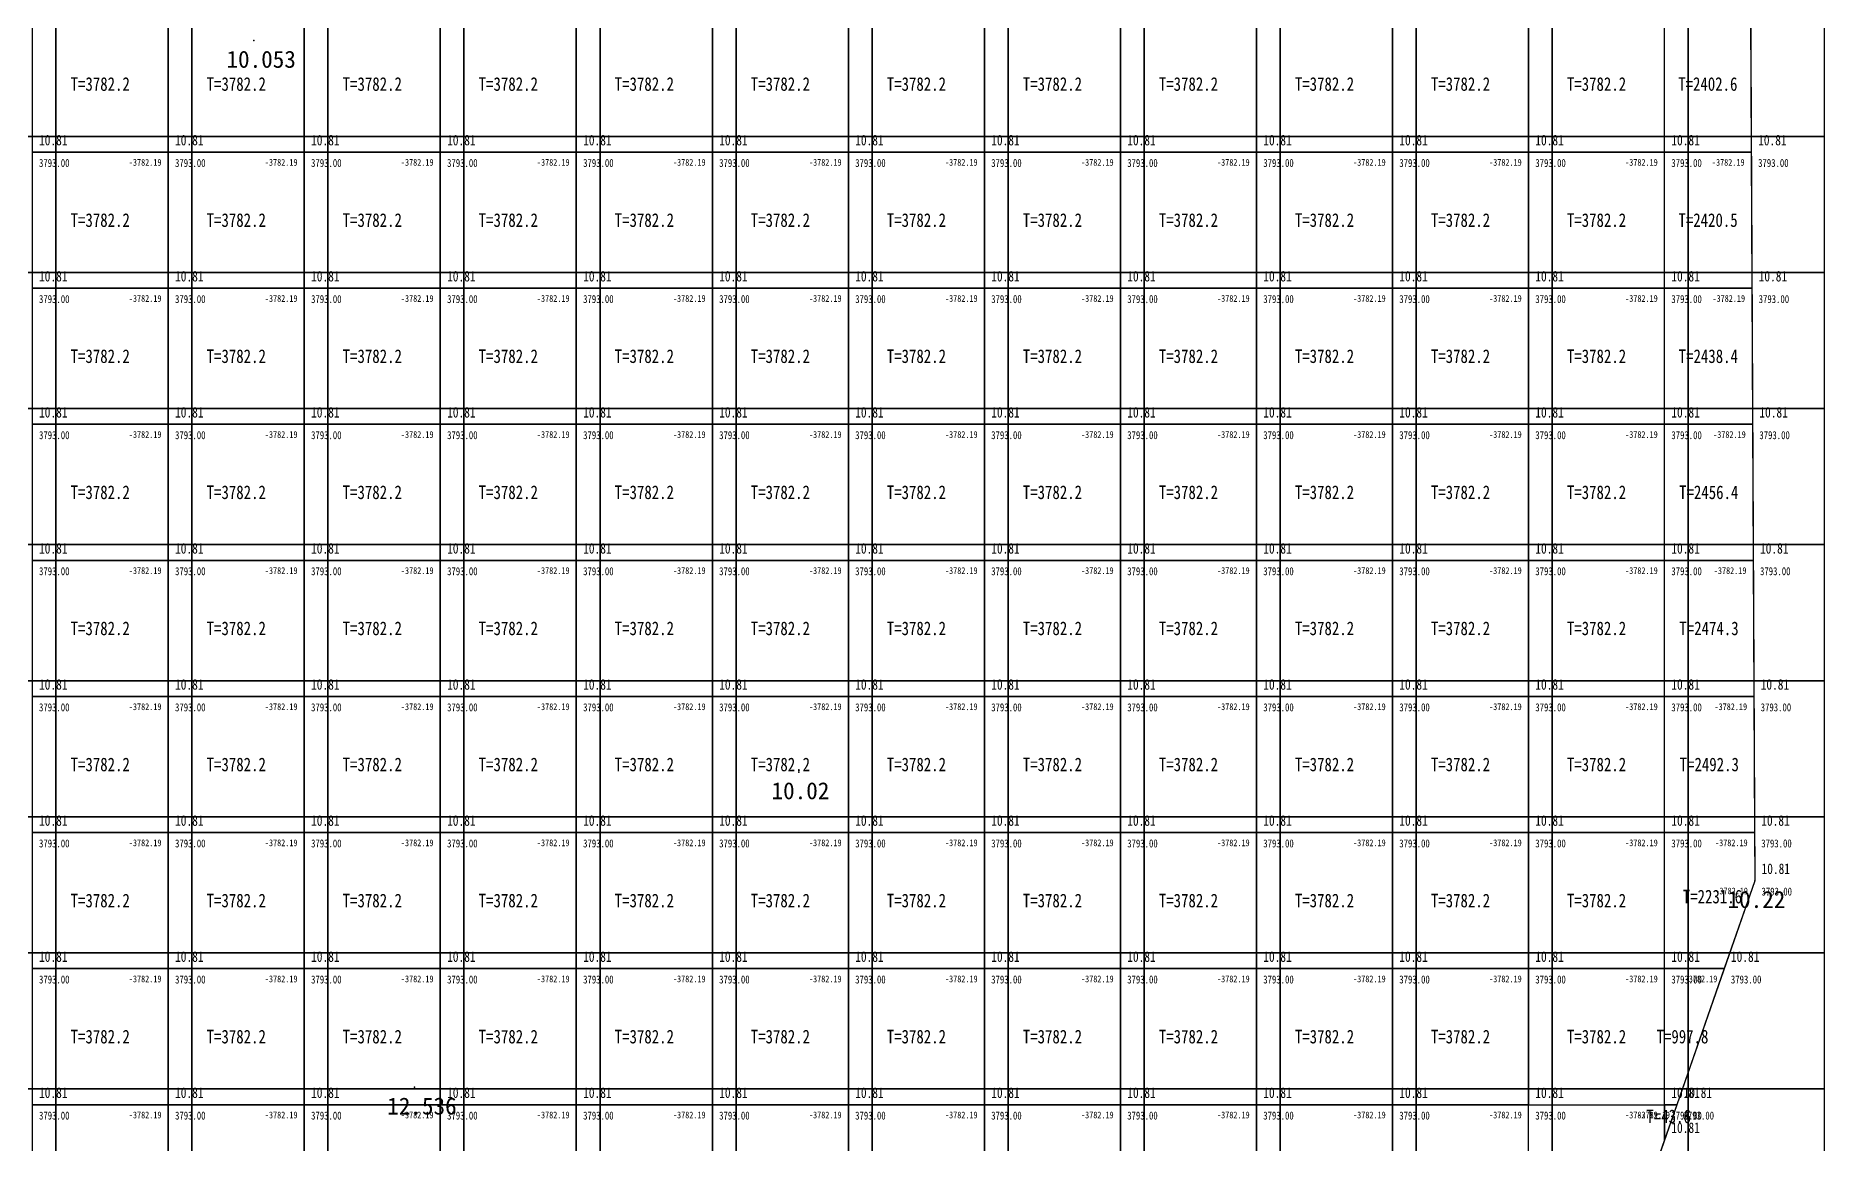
# Model space of a CAD drawing. Extents: x 2802 to 2877, y 3673 to 3804.
# Drawn here: x 2858.03 to 2871.17, y 3767.72 to 3775.86 of the extents above; entities that cross this region are included whole.
import ezdxf
from ezdxf.enums import TextEntityAlignment as Align

# ---------------------------------------------------------------- set-up
doc = ezdxf.new("R2010")
doc.units = 0
doc.header["$LTSCALE"] = 0.5
doc.header["$MEASUREMENT"] = 0
for name, color, linetype in [('FGW', 3, 'Continuous'), ('SHITI', 10, 'Continuous'), ('ZHUJI', 50, 'Continuous')]:
    doc.layers.add(name, color=color, linetype=linetype)

msp = doc.modelspace()

# ---------------------------------------------------------------- linework, layer by layer
for points in [[(2857.174, 3775.116), (2857.174, 3776.116), (2858.174, 3776.116), (2858.174, 3775.116), (2857.174, 3775.116)], [(2858.174, 3775.116), (2858.174, 3776.116), (2859.174, 3776.116), (2859.174, 3775.116), (2858.174, 3775.116)], [(2859.174, 3775.116), (2859.174, 3776.116), (2860.174, 3776.116), (2860.174, 3775.116), (2859.174, 3775.116)], [(2860.174, 3775.116), (2860.174, 3776.116), (2861.174, 3776.116), (2861.174, 3775.116), (2860.174, 3775.116)], [(2861.174, 3775.116), (2861.174, 3776.116), (2862.174, 3776.116), (2862.174, 3775.116), (2861.174, 3775.116)], [(2862.174, 3775.116), (2862.174, 3776.116), (2863.174, 3776.116), (2863.174, 3775.116), (2862.174, 3775.116)], [(2863.174, 3775.116), (2863.174, 3776.116), (2864.174, 3776.116), (2864.174, 3775.116), (2863.174, 3775.116)], [(2864.174, 3775.116), (2864.174, 3776.116), (2865.174, 3776.116), (2865.174, 3775.116), (2864.174, 3775.116)], [(2865.174, 3775.116), (2865.174, 3776.116), (2866.174, 3776.116), (2866.174, 3775.116), (2865.174, 3775.116)], [(2866.174, 3775.116), (2866.174, 3776.116), (2867.174, 3776.116), (2867.174, 3775.116), (2866.174, 3775.116)], [(2867.174, 3775.116), (2867.174, 3776.116), (2868.174, 3776.116), (2868.174, 3775.116), (2867.174, 3775.116)], [(2868.174, 3775.116), (2868.174, 3776.116), (2869.174, 3776.116), (2869.174, 3775.116), (2868.174, 3775.116)], [(2869.174, 3775.116), (2869.174, 3776.116), (2870.174, 3776.116), (2870.174, 3775.116), (2869.174, 3775.116)], [(2870.174, 3775.116), (2870.174, 3776.116), (2871.174, 3776.116), (2871.174, 3775.116), (2870.174, 3775.116)], [(2857.174, 3774.116), (2857.174, 3775.116), (2858.174, 3775.116), (2858.174, 3774.116), (2857.174, 3774.116)], [(2858.174, 3774.116), (2858.174, 3775.116), (2859.174, 3775.116), (2859.174, 3774.116), (2858.174, 3774.116)], [(2859.174, 3774.116), (2859.174, 3775.116), (2860.174, 3775.116), (2860.174, 3774.116), (2859.174, 3774.116)], [(2860.174, 3774.116), (2860.174, 3775.116), (2861.174, 3775.116), (2861.174, 3774.116), (2860.174, 3774.116)], [(2861.174, 3774.116), (2861.174, 3775.116), (2862.174, 3775.116), (2862.174, 3774.116), (2861.174, 3774.116)], [(2862.174, 3774.116), (2862.174, 3775.116), (2863.174, 3775.116), (2863.174, 3774.116), (2862.174, 3774.116)], [(2863.174, 3774.116), (2863.174, 3775.116), (2864.174, 3775.116), (2864.174, 3774.116), (2863.174, 3774.116)], [(2864.174, 3774.116), (2864.174, 3775.116), (2865.174, 3775.116), (2865.174, 3774.116), (2864.174, 3774.116)], [(2865.174, 3774.116), (2865.174, 3775.116), (2866.174, 3775.116), (2866.174, 3774.116), (2865.174, 3774.116)], [(2866.174, 3774.116), (2866.174, 3775.116), (2867.174, 3775.116), (2867.174, 3774.116), (2866.174, 3774.116)], [(2867.174, 3774.116), (2867.174, 3775.116), (2868.174, 3775.116), (2868.174, 3774.116), (2867.174, 3774.116)], [(2868.174, 3774.116), (2868.174, 3775.116), (2869.174, 3775.116), (2869.174, 3774.116), (2868.174, 3774.116)], [(2869.174, 3774.116), (2869.174, 3775.116), (2870.174, 3775.116), (2870.174, 3774.116), (2869.174, 3774.116)], [(2870.174, 3774.116), (2870.174, 3775.116), (2871.174, 3775.116), (2871.174, 3774.116), (2870.174, 3774.116)], [(2857.174, 3773.116), (2857.174, 3774.116), (2858.174, 3774.116), (2858.174, 3773.116), (2857.174, 3773.116)], [(2858.174, 3773.116), (2858.174, 3774.116), (2859.174, 3774.116), (2859.174, 3773.116), (2858.174, 3773.116)], [(2859.174, 3773.116), (2859.174, 3774.116), (2860.174, 3774.116), (2860.174, 3773.116), (2859.174, 3773.116)], [(2860.174, 3773.116), (2860.174, 3774.116), (2861.174, 3774.116), (2861.174, 3773.116), (2860.174, 3773.116)], [(2861.174, 3773.116), (2861.174, 3774.116), (2862.174, 3774.116), (2862.174, 3773.116), (2861.174, 3773.116)], [(2862.174, 3773.116), (2862.174, 3774.116), (2863.174, 3774.116), (2863.174, 3773.116), (2862.174, 3773.116)], [(2863.174, 3773.116), (2863.174, 3774.116), (2864.174, 3774.116), (2864.174, 3773.116), (2863.174, 3773.116)], [(2864.174, 3773.116), (2864.174, 3774.116), (2865.174, 3774.116), (2865.174, 3773.116), (2864.174, 3773.116)], [(2865.174, 3773.116), (2865.174, 3774.116), (2866.174, 3774.116), (2866.174, 3773.116), (2865.174, 3773.116)], [(2866.174, 3773.116), (2866.174, 3774.116), (2867.174, 3774.116), (2867.174, 3773.116), (2866.174, 3773.116)], [(2867.174, 3773.116), (2867.174, 3774.116), (2868.174, 3774.116), (2868.174, 3773.116), (2867.174, 3773.116)], [(2868.174, 3773.116), (2868.174, 3774.116), (2869.174, 3774.116), (2869.174, 3773.116), (2868.174, 3773.116)], [(2869.174, 3773.116), (2869.174, 3774.116), (2870.174, 3774.116), (2870.174, 3773.116), (2869.174, 3773.116)], [(2870.174, 3773.116), (2870.174, 3774.116), (2871.174, 3774.116), (2871.174, 3773.116), (2870.174, 3773.116)], [(2857.174, 3772.116), (2857.174, 3773.116), (2858.174, 3773.116), (2858.174, 3772.116), (2857.174, 3772.116)], [(2858.174, 3772.116), (2858.174, 3773.116), (2859.174, 3773.116), (2859.174, 3772.116), (2858.174, 3772.116)], [(2859.174, 3772.116), (2859.174, 3773.116), (2860.174, 3773.116), (2860.174, 3772.116), (2859.174, 3772.116)], [(2860.174, 3772.116), (2860.174, 3773.116), (2861.174, 3773.116), (2861.174, 3772.116), (2860.174, 3772.116)], [(2861.174, 3772.116), (2861.174, 3773.116), (2862.174, 3773.116), (2862.174, 3772.116), (2861.174, 3772.116)], [(2862.174, 3772.116), (2862.174, 3773.116), (2863.174, 3773.116), (2863.174, 3772.116), (2862.174, 3772.116)], [(2863.174, 3772.116), (2863.174, 3773.116), (2864.174, 3773.116), (2864.174, 3772.116), (2863.174, 3772.116)], [(2864.174, 3772.116), (2864.174, 3773.116), (2865.174, 3773.116), (2865.174, 3772.116), (2864.174, 3772.116)], [(2865.174, 3772.116), (2865.174, 3773.116), (2866.174, 3773.116), (2866.174, 3772.116), (2865.174, 3772.116)], [(2866.174, 3772.116), (2866.174, 3773.116), (2867.174, 3773.116), (2867.174, 3772.116), (2866.174, 3772.116)], [(2867.174, 3772.116), (2867.174, 3773.116), (2868.174, 3773.116), (2868.174, 3772.116), (2867.174, 3772.116)], [(2868.174, 3772.116), (2868.174, 3773.116), (2869.174, 3773.116), (2869.174, 3772.116), (2868.174, 3772.116)], [(2869.174, 3772.116), (2869.174, 3773.116), (2870.174, 3773.116), (2870.174, 3772.116), (2869.174, 3772.116)], [(2870.174, 3772.116), (2870.174, 3773.116), (2871.174, 3773.116), (2871.174, 3772.116), (2870.174, 3772.116)], [(2857.174, 3771.116), (2857.174, 3772.116), (2858.174, 3772.116), (2858.174, 3771.116), (2857.174, 3771.116)], [(2858.174, 3771.116), (2858.174, 3772.116), (2859.174, 3772.116), (2859.174, 3771.116), (2858.174, 3771.116)], [(2859.174, 3771.116), (2859.174, 3772.116), (2860.174, 3772.116), (2860.174, 3771.116), (2859.174, 3771.116)], [(2860.174, 3771.116), (2860.174, 3772.116), (2861.174, 3772.116), (2861.174, 3771.116), (2860.174, 3771.116)], [(2861.174, 3771.116), (2861.174, 3772.116), (2862.174, 3772.116), (2862.174, 3771.116), (2861.174, 3771.116)], [(2862.174, 3771.116), (2862.174, 3772.116), (2863.174, 3772.116), (2863.174, 3771.116), (2862.174, 3771.116)], [(2863.174, 3771.116), (2863.174, 3772.116), (2864.174, 3772.116), (2864.174, 3771.116), (2863.174, 3771.116)], [(2864.174, 3771.116), (2864.174, 3772.116), (2865.174, 3772.116), (2865.174, 3771.116), (2864.174, 3771.116)], [(2865.174, 3771.116), (2865.174, 3772.116), (2866.174, 3772.116), (2866.174, 3771.116), (2865.174, 3771.116)], [(2866.174, 3771.116), (2866.174, 3772.116), (2867.174, 3772.116), (2867.174, 3771.116), (2866.174, 3771.116)], [(2867.174, 3771.116), (2867.174, 3772.116), (2868.174, 3772.116), (2868.174, 3771.116), (2867.174, 3771.116)], [(2868.174, 3771.116), (2868.174, 3772.116), (2869.174, 3772.116), (2869.174, 3771.116), (2868.174, 3771.116)], [(2869.174, 3771.116), (2869.174, 3772.116), (2870.174, 3772.116), (2870.174, 3771.116), (2869.174, 3771.116)], [(2870.174, 3771.116), (2870.174, 3772.116), (2871.174, 3772.116), (2871.174, 3771.116), (2870.174, 3771.116)], [(2857.174, 3770.116), (2857.174, 3771.116), (2858.174, 3771.116), (2858.174, 3770.116), (2857.174, 3770.116)], [(2858.174, 3770.116), (2858.174, 3771.116), (2859.174, 3771.116), (2859.174, 3770.116), (2858.174, 3770.116)], [(2859.174, 3770.116), (2859.174, 3771.116), (2860.174, 3771.116), (2860.174, 3770.116), (2859.174, 3770.116)], [(2860.174, 3770.116), (2860.174, 3771.116), (2861.174, 3771.116), (2861.174, 3770.116), (2860.174, 3770.116)], [(2861.174, 3770.116), (2861.174, 3771.116), (2862.174, 3771.116), (2862.174, 3770.116), (2861.174, 3770.116)], [(2862.174, 3770.116), (2862.174, 3771.116), (2863.174, 3771.116), (2863.174, 3770.116), (2862.174, 3770.116)], [(2863.174, 3770.116), (2863.174, 3771.116), (2864.174, 3771.116), (2864.174, 3770.116), (2863.174, 3770.116)], [(2864.174, 3770.116), (2864.174, 3771.116), (2865.174, 3771.116), (2865.174, 3770.116), (2864.174, 3770.116)], [(2865.174, 3770.116), (2865.174, 3771.116), (2866.174, 3771.116), (2866.174, 3770.116), (2865.174, 3770.116)], [(2866.174, 3770.116), (2866.174, 3771.116), (2867.174, 3771.116), (2867.174, 3770.116), (2866.174, 3770.116)], [(2867.174, 3770.116), (2867.174, 3771.116), (2868.174, 3771.116), (2868.174, 3770.116), (2867.174, 3770.116)], [(2868.174, 3770.116), (2868.174, 3771.116), (2869.174, 3771.116), (2869.174, 3770.116), (2868.174, 3770.116)], [(2869.174, 3770.116), (2869.174, 3771.116), (2870.174, 3771.116), (2870.174, 3770.116), (2869.174, 3770.116)], [(2870.174, 3770.116), (2870.174, 3771.116), (2871.174, 3771.116), (2871.174, 3770.116), (2870.174, 3770.116)], [(2857.174, 3769.116), (2857.174, 3770.116), (2858.174, 3770.116), (2858.174, 3769.116), (2857.174, 3769.116)], [(2858.174, 3769.116), (2858.174, 3770.116), (2859.174, 3770.116), (2859.174, 3769.116), (2858.174, 3769.116)], [(2859.174, 3769.116), (2859.174, 3770.116), (2860.174, 3770.116), (2860.174, 3769.116), (2859.174, 3769.116)], [(2860.174, 3769.116), (2860.174, 3770.116), (2861.174, 3770.116), (2861.174, 3769.116), (2860.174, 3769.116)], [(2861.174, 3769.116), (2861.174, 3770.116), (2862.174, 3770.116), (2862.174, 3769.116), (2861.174, 3769.116)], [(2862.174, 3769.116), (2862.174, 3770.116), (2863.174, 3770.116), (2863.174, 3769.116), (2862.174, 3769.116)], [(2863.174, 3769.116), (2863.174, 3770.116), (2864.174, 3770.116), (2864.174, 3769.116), (2863.174, 3769.116)], [(2864.174, 3769.116), (2864.174, 3770.116), (2865.174, 3770.116), (2865.174, 3769.116), (2864.174, 3769.116)], [(2865.174, 3769.116), (2865.174, 3770.116), (2866.174, 3770.116), (2866.174, 3769.116), (2865.174, 3769.116)], [(2866.174, 3769.116), (2866.174, 3770.116), (2867.174, 3770.116), (2867.174, 3769.116), (2866.174, 3769.116)], [(2867.174, 3769.116), (2867.174, 3770.116), (2868.174, 3770.116), (2868.174, 3769.116), (2867.174, 3769.116)], [(2868.174, 3769.116), (2868.174, 3770.116), (2869.174, 3770.116), (2869.174, 3769.116), (2868.174, 3769.116)], [(2869.174, 3769.116), (2869.174, 3770.116), (2870.174, 3770.116), (2870.174, 3769.116), (2869.174, 3769.116)], [(2870.174, 3769.116), (2870.174, 3770.116), (2871.174, 3770.116), (2871.174, 3769.116), (2870.174, 3769.116)], [(2857.174, 3768.116), (2857.174, 3769.116), (2858.174, 3769.116), (2858.174, 3768.116), (2857.174, 3768.116)], [(2858.174, 3768.116), (2858.174, 3769.116), (2859.174, 3769.116), (2859.174, 3768.116), (2858.174, 3768.116)], [(2859.174, 3768.116), (2859.174, 3769.116), (2860.174, 3769.116), (2860.174, 3768.116), (2859.174, 3768.116)], [(2860.174, 3768.116), (2860.174, 3769.116), (2861.174, 3769.116), (2861.174, 3768.116), (2860.174, 3768.116)], [(2861.174, 3768.116), (2861.174, 3769.116), (2862.174, 3769.116), (2862.174, 3768.116), (2861.174, 3768.116)], [(2862.174, 3768.116), (2862.174, 3769.116), (2863.174, 3769.116), (2863.174, 3768.116), (2862.174, 3768.116)], [(2863.174, 3768.116), (2863.174, 3769.116), (2864.174, 3769.116), (2864.174, 3768.116), (2863.174, 3768.116)], [(2864.174, 3768.116), (2864.174, 3769.116), (2865.174, 3769.116), (2865.174, 3768.116), (2864.174, 3768.116)], [(2865.174, 3768.116), (2865.174, 3769.116), (2866.174, 3769.116), (2866.174, 3768.116), (2865.174, 3768.116)], [(2866.174, 3768.116), (2866.174, 3769.116), (2867.174, 3769.116), (2867.174, 3768.116), (2866.174, 3768.116)], [(2867.174, 3768.116), (2867.174, 3769.116), (2868.174, 3769.116), (2868.174, 3768.116), (2867.174, 3768.116)], [(2868.174, 3768.116), (2868.174, 3769.116), (2869.174, 3769.116), (2869.174, 3768.116), (2868.174, 3768.116)], [(2869.174, 3768.116), (2869.174, 3769.116), (2870.174, 3769.116), (2870.174, 3768.116), (2869.174, 3768.116)], [(2870.174, 3768.116), (2870.174, 3769.116), (2871.174, 3769.116), (2871.174, 3768.116), (2870.174, 3768.116)], [(2857.174, 3767.116), (2857.174, 3768.116), (2858.174, 3768.116), (2858.174, 3767.116), (2857.174, 3767.116)], [(2858.174, 3767.116), (2858.174, 3768.116), (2859.174, 3768.116), (2859.174, 3767.116), (2858.174, 3767.116)], [(2859.174, 3767.116), (2859.174, 3768.116), (2860.174, 3768.116), (2860.174, 3767.116), (2859.174, 3767.116)], [(2860.174, 3767.116), (2860.174, 3768.116), (2861.174, 3768.116), (2861.174, 3767.116), (2860.174, 3767.116)], [(2861.174, 3767.116), (2861.174, 3768.116), (2862.174, 3768.116), (2862.174, 3767.116), (2861.174, 3767.116)], [(2862.174, 3767.116), (2862.174, 3768.116), (2863.174, 3768.116), (2863.174, 3767.116), (2862.174, 3767.116)], [(2863.174, 3767.116), (2863.174, 3768.116), (2864.174, 3768.116), (2864.174, 3767.116), (2863.174, 3767.116)], [(2864.174, 3767.116), (2864.174, 3768.116), (2865.174, 3768.116), (2865.174, 3767.116), (2864.174, 3767.116)], [(2865.174, 3767.116), (2865.174, 3768.116), (2866.174, 3768.116), (2866.174, 3767.116), (2865.174, 3767.116)], [(2866.174, 3767.116), (2866.174, 3768.116), (2867.174, 3768.116), (2867.174, 3767.116), (2866.174, 3767.116)], [(2867.174, 3767.116), (2867.174, 3768.116), (2868.174, 3768.116), (2868.174, 3767.116), (2867.174, 3767.116)], [(2868.174, 3767.116), (2868.174, 3768.116), (2869.174, 3768.116), (2869.174, 3767.116), (2868.174, 3767.116)], [(2869.174, 3767.116), (2869.174, 3768.116), (2870.174, 3768.116), (2870.174, 3767.116), (2869.174, 3767.116)], [(2870.174, 3767.116), (2870.174, 3768.116), (2871.174, 3768.116), (2871.174, 3767.116), (2870.174, 3767.116)]]:
    msp.add_lwpolyline(points)
at = {"layer": 'FGW', "flags": 128}
for points in [[(2858, 3775), (2859, 3775), (2859, 3776), (2858, 3776)], [(2859, 3775), (2860, 3775), (2860, 3776), (2859, 3776)], [(2860, 3775), (2861, 3775), (2861, 3776), (2860, 3776)], [(2861, 3775), (2862, 3775), (2862, 3776), (2861, 3776)], [(2862, 3775), (2863, 3775), (2863, 3776), (2862, 3776)], [(2863, 3775), (2864, 3775), (2864, 3776), (2863, 3776)], [(2864, 3775), (2865, 3775), (2865, 3776), (2864, 3776)], [(2865, 3775), (2866, 3775), (2866, 3776), (2865, 3776)], [(2866, 3775), (2867, 3775), (2867, 3776), (2866, 3776)], [(2867, 3775), (2868, 3775), (2868, 3776), (2867, 3776)], [(2868, 3775), (2869, 3775), (2869, 3776), (2868, 3776)], [(2869, 3775), (2870, 3775), (2870, 3776), (2869, 3776)], [(2870.633, 3776), (2870.638, 3775), (2870, 3775), (2870, 3776)], [(2858, 3774), (2859, 3774), (2859, 3775), (2858, 3775)], [(2859, 3774), (2860, 3774), (2860, 3775), (2859, 3775)], [(2860, 3774), (2861, 3774), (2861, 3775), (2860, 3775)], [(2861, 3774), (2862, 3774), (2862, 3775), (2861, 3775)], [(2862, 3774), (2863, 3774), (2863, 3775), (2862, 3775)], [(2863, 3774), (2864, 3774), (2864, 3775), (2863, 3775)], [(2864, 3774), (2865, 3774), (2865, 3775), (2864, 3775)], [(2865, 3774), (2866, 3774), (2866, 3775), (2865, 3775)], [(2866, 3774), (2867, 3774), (2867, 3775), (2866, 3775)], [(2867, 3774), (2868, 3774), (2868, 3775), (2867, 3775)], [(2868, 3774), (2869, 3774), (2869, 3775), (2868, 3775)], [(2869, 3774), (2870, 3774), (2870, 3775), (2869, 3775)], [(2870.638, 3775), (2870.642, 3774), (2870, 3774), (2870, 3775)], [(2858, 3773), (2859, 3773), (2859, 3774), (2858, 3774)], [(2859, 3773), (2860, 3773), (2860, 3774), (2859, 3774)], [(2860, 3773), (2861, 3773), (2861, 3774), (2860, 3774)], [(2861, 3773), (2862, 3773), (2862, 3774), (2861, 3774)], [(2862, 3773), (2863, 3773), (2863, 3774), (2862, 3774)], [(2863, 3773), (2864, 3773), (2864, 3774), (2863, 3774)], [(2864, 3773), (2865, 3773), (2865, 3774), (2864, 3774)], [(2865, 3773), (2866, 3773), (2866, 3774), (2865, 3774)], [(2866, 3773), (2867, 3773), (2867, 3774), (2866, 3774)], [(2867, 3773), (2868, 3773), (2868, 3774), (2867, 3774)], [(2868, 3773), (2869, 3773), (2869, 3774), (2868, 3774)], [(2869, 3773), (2870, 3773), (2870, 3774), (2869, 3774)], [(2870.642, 3774), (2870.647, 3773), (2870, 3773), (2870, 3774)], [(2858, 3772), (2859, 3772), (2859, 3773), (2858, 3773)], [(2859, 3772), (2860, 3772), (2860, 3773), (2859, 3773)], [(2860, 3772), (2861, 3772), (2861, 3773), (2860, 3773)], [(2861, 3772), (2862, 3772), (2862, 3773), (2861, 3773)], [(2862, 3772), (2863, 3772), (2863, 3773), (2862, 3773)], [(2863, 3772), (2864, 3772), (2864, 3773), (2863, 3773)], [(2864, 3772), (2865, 3772), (2865, 3773), (2864, 3773)], [(2865, 3772), (2866, 3772), (2866, 3773), (2865, 3773)], [(2866, 3772), (2867, 3772), (2867, 3773), (2866, 3773)], [(2867, 3772), (2868, 3772), (2868, 3773), (2867, 3773)], [(2868, 3772), (2869, 3772), (2869, 3773), (2868, 3773)], [(2869, 3772), (2870, 3772), (2870, 3773), (2869, 3773)], [(2870.647, 3773), (2870.652, 3772), (2870, 3772), (2870, 3773)], [(2858, 3771), (2859, 3771), (2859, 3772), (2858, 3772)], [(2859, 3771), (2860, 3771), (2860, 3772), (2859, 3772)], [(2860, 3771), (2861, 3771), (2861, 3772), (2860, 3772)], [(2861, 3771), (2862, 3771), (2862, 3772), (2861, 3772)], [(2862, 3771), (2863, 3771), (2863, 3772), (2862, 3772)], [(2863, 3771), (2864, 3771), (2864, 3772), (2863, 3772)], [(2864, 3771), (2865, 3771), (2865, 3772), (2864, 3772)], [(2865, 3771), (2866, 3771), (2866, 3772), (2865, 3772)], [(2866, 3771), (2867, 3771), (2867, 3772), (2866, 3772)], [(2867, 3771), (2868, 3771), (2868, 3772), (2867, 3772)], [(2868, 3771), (2869, 3771), (2869, 3772), (2868, 3772)], [(2869, 3771), (2870, 3771), (2870, 3772), (2869, 3772)], [(2870.652, 3772), (2870.657, 3771), (2870, 3771), (2870, 3772)], [(2858, 3770), (2859, 3770), (2859, 3771), (2858, 3771)], [(2859, 3770), (2860, 3770), (2860, 3771), (2859, 3771)], [(2860, 3770), (2861, 3770), (2861, 3771), (2860, 3771)], [(2861, 3770), (2862, 3770), (2862, 3771), (2861, 3771)], [(2862, 3770), (2863, 3770), (2863, 3771), (2862, 3771)], [(2863, 3770), (2864, 3770), (2864, 3771), (2863, 3771)], [(2864, 3770), (2865, 3770), (2865, 3771), (2864, 3771)], [(2865, 3770), (2866, 3770), (2866, 3771), (2865, 3771)], [(2866, 3770), (2867, 3770), (2867, 3771), (2866, 3771)], [(2867, 3770), (2868, 3770), (2868, 3771), (2867, 3771)], [(2868, 3770), (2869, 3770), (2869, 3771), (2868, 3771)], [(2869, 3770), (2870, 3770), (2870, 3771), (2869, 3771)], [(2870.657, 3771), (2870.661, 3770), (2870, 3770), (2870, 3771)], [(2858, 3769), (2859, 3769), (2859, 3770), (2858, 3770)], [(2859, 3769), (2860, 3769), (2860, 3770), (2859, 3770)], [(2860, 3769), (2861, 3769), (2861, 3770), (2860, 3770)], [(2861, 3769), (2862, 3769), (2862, 3770), (2861, 3770)], [(2862, 3769), (2863, 3769), (2863, 3770), (2862, 3770)], [(2863, 3769), (2864, 3769), (2864, 3770), (2863, 3770)], [(2864, 3769), (2865, 3769), (2865, 3770), (2864, 3770)], [(2865, 3769), (2866, 3769), (2866, 3770), (2865, 3770)], [(2866, 3769), (2867, 3769), (2867, 3770), (2866, 3770)], [(2867, 3769), (2868, 3769), (2868, 3770), (2867, 3770)], [(2868, 3769), (2869, 3769), (2869, 3770), (2868, 3770)], [(2869, 3769), (2870, 3769), (2870, 3770), (2869, 3770)], [(2870.661, 3770), (2870.663, 3769.646), (2870.438, 3769), (2870, 3769), (2870, 3770)], [(2858, 3768), (2859, 3768), (2859, 3769), (2858, 3769)], [(2859, 3768), (2860, 3768), (2860, 3769), (2859, 3769)], [(2860, 3768), (2861, 3768), (2861, 3769), (2860, 3769)], [(2861, 3768), (2862, 3768), (2862, 3769), (2861, 3769)], [(2862, 3768), (2863, 3768), (2863, 3769), (2862, 3769)], [(2863, 3768), (2864, 3768), (2864, 3769), (2863, 3769)], [(2864, 3768), (2865, 3768), (2865, 3769), (2864, 3769)], [(2865, 3768), (2866, 3768), (2866, 3769), (2865, 3769)], [(2866, 3768), (2867, 3768), (2867, 3769), (2866, 3769)], [(2867, 3768), (2868, 3768), (2868, 3769), (2867, 3769)], [(2868, 3768), (2869, 3768), (2869, 3769), (2868, 3769)], [(2869, 3768), (2870, 3768), (2870, 3769), (2869, 3769)], [(2870.438, 3769), (2870.09, 3768), (2870, 3768), (2870, 3769)], [(2858, 3767), (2859, 3767), (2859, 3768), (2858, 3768)], [(2859, 3767), (2860, 3767), (2860, 3768), (2859, 3768)], [(2860, 3767), (2861, 3767), (2861, 3768), (2860, 3768)], [(2861, 3767), (2862, 3767), (2862, 3768), (2861, 3768)], [(2862, 3767), (2863, 3767), (2863, 3768), (2862, 3768)], [(2863, 3767), (2864, 3767), (2864, 3768), (2863, 3768)], [(2864, 3767), (2865, 3767), (2865, 3768), (2864, 3768)], [(2865, 3767), (2866, 3767), (2866, 3768), (2865, 3768)], [(2866, 3767), (2867, 3767), (2867, 3768), (2866, 3768)], [(2867, 3767), (2868, 3767), (2868, 3768), (2867, 3768)], [(2868, 3767), (2869, 3767), (2869, 3768), (2868, 3768)], [(2870, 3768), (2870, 3767.743), (2869.741, 3767), (2869, 3767), (2869, 3768)], [(2870.09, 3768), (2870, 3767.743), (2870, 3768)]]:
    msp.add_lwpolyline(points, close=True, dxfattribs=at)
at = {"layer": 'SHITI'}
msp.add_lwpolyline([(2845.174, 3778.428), (2853.8, 3795.293), (2856.23, 3799.039), (2864.64, 3799.283), (2868.952, 3795.959), (2870.191, 3792.979), (2870.586, 3785.879), (2870.663, 3769.646), (2864.182, 3751.04), (2859.717, 3744.891), (2853.723, 3744.116), (2848.263, 3749.893), (2846.279, 3757.095), (2845.423, 3772.222), (2845.174, 3778.428)], close=True, dxfattribs=at)
at = {"layer": 'ZHUJI'}
for p in [(2859.628, 3775.82), (2863.635, 3770.445), (2870.663, 3769.646), (2860.81, 3768.128)]:
    msp.add_point(p, dxfattribs=at)

# ---------------------------------------------------------------- texts
at = {"layer": 'FGW', "width": 0.8}
for s, p in [('T=3782.2', (2858.5, 3775.5)), ('T=3782.2', (2859.5, 3775.5)), ('T=3782.2', (2860.5, 3775.5)), ('T=3782.2', (2861.5, 3775.5)), ('T=3782.2', (2862.5, 3775.5)), ('T=3782.2', (2863.5, 3775.5)), ('T=3782.2', (2864.5, 3775.5)), ('T=3782.2', (2865.5, 3775.5)), ('T=3782.2', (2866.5, 3775.5)), ('T=3782.2', (2867.5, 3775.5)), ('T=3782.2', (2868.5, 3775.5)), ('T=3782.2', (2869.5, 3775.5)), ('T=2402.6', (2870.318, 3775.5)), ('T=3782.2', (2858.5, 3774.5)), ('T=3782.2', (2859.5, 3774.5)), ('T=3782.2', (2860.5, 3774.5)), ('T=3782.2', (2861.5, 3774.5)), ('T=3782.2', (2862.5, 3774.5)), ('T=3782.2', (2863.5, 3774.5)), ('T=3782.2', (2864.5, 3774.5)), ('T=3782.2', (2865.5, 3774.5)), ('T=3782.2', (2866.5, 3774.5)), ('T=3782.2', (2867.5, 3774.5)), ('T=3782.2', (2868.5, 3774.5)), ('T=3782.2', (2869.5, 3774.5)), ('T=2420.5', (2870.32, 3774.5)), ('T=3782.2', (2858.5, 3773.5)), ('T=3782.2', (2859.5, 3773.5)), ('T=3782.2', (2860.5, 3773.5)), ('T=3782.2', (2861.5, 3773.5)), ('T=3782.2', (2862.5, 3773.5)), ('T=3782.2', (2863.5, 3773.5)), ('T=3782.2', (2864.5, 3773.5)), ('T=3782.2', (2865.5, 3773.5)), ('T=3782.2', (2866.5, 3773.5)), ('T=3782.2', (2867.5, 3773.5)), ('T=3782.2', (2868.5, 3773.5)), ('T=3782.2', (2869.5, 3773.5)), ('T=2438.4', (2870.322, 3773.5)), ('T=3782.2', (2858.5, 3772.5)), ('T=3782.2', (2859.5, 3772.5)), ('T=3782.2', (2860.5, 3772.5)), ('T=3782.2', (2861.5, 3772.5)), ('T=3782.2', (2862.5, 3772.5)), ('T=3782.2', (2863.5, 3772.5)), ('T=3782.2', (2864.5, 3772.5)), ('T=3782.2', (2865.5, 3772.5)), ('T=3782.2', (2866.5, 3772.5)), ('T=3782.2', (2867.5, 3772.5)), ('T=3782.2', (2868.5, 3772.5)), ('T=3782.2', (2869.5, 3772.5)), ('T=2456.4', (2870.325, 3772.5)), ('T=3782.2', (2858.5, 3771.5)), ('T=3782.2', (2859.5, 3771.5)), ('T=3782.2', (2860.5, 3771.5)), ('T=3782.2', (2861.5, 3771.5)), ('T=3782.2', (2862.5, 3771.5)), ('T=3782.2', (2863.5, 3771.5)), ('T=3782.2', (2864.5, 3771.5)), ('T=3782.2', (2865.5, 3771.5)), ('T=3782.2', (2866.5, 3771.5)), ('T=3782.2', (2867.5, 3771.5)), ('T=3782.2', (2868.5, 3771.5)), ('T=3782.2', (2869.5, 3771.5)), ('T=2474.3', (2870.327, 3771.5)), ('T=3782.2', (2858.5, 3770.5)), ('T=3782.2', (2859.5, 3770.5)), ('T=3782.2', (2860.5, 3770.5)), ('T=3782.2', (2861.5, 3770.5)), ('T=3782.2', (2862.5, 3770.5)), ('T=3782.2', (2863.5, 3770.5)), ('T=3782.2', (2864.5, 3770.5)), ('T=3782.2', (2865.5, 3770.5)), ('T=3782.2', (2866.5, 3770.5)), ('T=3782.2', (2867.5, 3770.5)), ('T=3782.2', (2868.5, 3770.5)), ('T=3782.2', (2869.5, 3770.5)), ('T=2492.3', (2870.329, 3770.5)), ('T=3782.2', (2858.5, 3769.5)), ('T=3782.2', (2859.5, 3769.5)), ('T=3782.2', (2860.5, 3769.5)), ('T=3782.2', (2861.5, 3769.5)), ('T=3782.2', (2862.5, 3769.5)), ('T=3782.2', (2863.5, 3769.5)), ('T=3782.2', (2864.5, 3769.5)), ('T=3782.2', (2865.5, 3769.5)), ('T=3782.2', (2866.5, 3769.5)), ('T=3782.2', (2867.5, 3769.5)), ('T=3782.2', (2868.5, 3769.5)), ('T=3782.2', (2869.5, 3769.5)), ('T=2231.6', (2870.352, 3769.529)), ('T=3782.2', (2858.5, 3768.5)), ('T=3782.2', (2859.5, 3768.5)), ('T=3782.2', (2860.5, 3768.5)), ('T=3782.2', (2861.5, 3768.5)), ('T=3782.2', (2862.5, 3768.5)), ('T=3782.2', (2863.5, 3768.5)), ('T=3782.2', (2864.5, 3768.5)), ('T=3782.2', (2865.5, 3768.5)), ('T=3782.2', (2866.5, 3768.5)), ('T=3782.2', (2867.5, 3768.5)), ('T=3782.2', (2868.5, 3768.5)), ('T=3782.2', (2869.5, 3768.5)), ('T=997.8', (2870.132, 3768.5)), ('T=43.6', (2870.03, 3767.914))]:
    msp.add_text(s, height=0.1, dxfattribs=at).set_placement(p, align=Align.MIDDLE)
at = {"layer": 'FGW', "color": 2, "width": 0.8}
for p in [(2858.05, 3775.05, 10.814), (2859.05, 3775.05, 10.814), (2860.05, 3775.05, 10.814), (2861.05, 3775.05, 10.814), (2862.05, 3775.05, 10.814), (2863.05, 3775.05, 10.814), (2864.05, 3775.05, 10.814), (2865.05, 3775.05, 10.814), (2866.05, 3775.05, 10.814), (2867.05, 3775.05, 10.814), (2868.05, 3775.05, 10.814), (2869.05, 3775.05, 10.814), (2870.05, 3775.05, 10.814), (2870.05, 3775.05, 10.814), (2870.05, 3775.05, 10.814), (2870.688, 3775.05, 10.814), (2870.688, 3775.05, 10.814), (2858.05, 3774.05, 10.814), (2859.05, 3774.05, 10.814), (2860.05, 3774.05, 10.814), (2861.05, 3774.05, 10.814), (2862.05, 3774.05, 10.814), (2863.05, 3774.05, 10.814), (2864.05, 3774.05, 10.814), (2865.05, 3774.05, 10.814), (2866.05, 3774.05, 10.814), (2867.05, 3774.05, 10.814), (2868.05, 3774.05, 10.814), (2869.05, 3774.05, 10.814), (2870.05, 3774.05, 10.814), (2870.05, 3774.05, 10.814), (2870.05, 3774.05, 10.814), (2870.692, 3774.05, 10.814), (2870.692, 3774.05, 10.814), (2858.05, 3773.05, 10.814), (2859.05, 3773.05, 10.814), (2860.05, 3773.05, 10.814), (2861.05, 3773.05, 10.814), (2862.05, 3773.05, 10.814), (2863.05, 3773.05, 10.814), (2864.05, 3773.05, 10.814), (2865.05, 3773.05, 10.814), (2866.05, 3773.05, 10.814), (2867.05, 3773.05, 10.814), (2868.05, 3773.05, 10.814), (2869.05, 3773.05, 10.814), (2870.05, 3773.05, 10.814), (2870.05, 3773.05, 10.814), (2870.05, 3773.05, 10.814), (2870.697, 3773.05, 10.814), (2870.697, 3773.05, 10.814), (2858.05, 3772.05, 10.814), (2859.05, 3772.05, 10.814), (2860.05, 3772.05, 10.814), (2861.05, 3772.05, 10.814), (2862.05, 3772.05, 10.814), (2863.05, 3772.05, 10.814), (2864.05, 3772.05, 10.814), (2865.05, 3772.05, 10.814), (2866.05, 3772.05, 10.814), (2867.05, 3772.05, 10.814), (2868.05, 3772.05, 10.814), (2869.05, 3772.05, 10.814), (2870.05, 3772.05, 10.814), (2870.05, 3772.05, 10.814), (2870.05, 3772.05, 10.814), (2870.702, 3772.05, 10.814), (2870.702, 3772.05, 10.814), (2858.05, 3771.05, 10.814), (2859.05, 3771.05, 10.814), (2860.05, 3771.05, 10.814), (2861.05, 3771.05, 10.814), (2862.05, 3771.05, 10.814), (2863.05, 3771.05, 10.814), (2864.05, 3771.05, 10.814), (2865.05, 3771.05, 10.814), (2866.05, 3771.05, 10.814), (2867.05, 3771.05, 10.814), (2868.05, 3771.05, 10.814), (2869.05, 3771.05, 10.814), (2870.05, 3771.05, 10.814), (2870.05, 3771.05, 10.814), (2870.05, 3771.05, 10.814), (2870.707, 3771.05, 10.814), (2870.707, 3771.05, 10.814), (2858.05, 3770.05, 10.814), (2859.05, 3770.05, 10.814), (2860.05, 3770.05, 10.814), (2861.05, 3770.05, 10.814), (2862.05, 3770.05, 10.814), (2863.05, 3770.05, 10.814), (2864.05, 3770.05, 10.814), (2865.05, 3770.05, 10.814), (2866.05, 3770.05, 10.814), (2867.05, 3770.05, 10.814), (2868.05, 3770.05, 10.814), (2869.05, 3770.05, 10.814), (2870.05, 3770.05, 10.814), (2870.05, 3770.05, 10.814), (2870.05, 3770.05, 10.814), (2870.711, 3770.05, 10.814), (2870.711, 3770.05, 10.814), (2870.713, 3769.696, 10.814), (2858.05, 3769.05, 10.814), (2859.05, 3769.05, 10.814), (2860.05, 3769.05, 10.814), (2861.05, 3769.05, 10.814), (2862.05, 3769.05, 10.814), (2863.05, 3769.05, 10.814), (2864.05, 3769.05, 10.814), (2865.05, 3769.05, 10.814), (2866.05, 3769.05, 10.814), (2867.05, 3769.05, 10.814), (2868.05, 3769.05, 10.814), (2869.05, 3769.05, 10.814), (2870.05, 3769.05, 10.814), (2870.05, 3769.05, 10.814), (2870.05, 3769.05, 10.814), (2870.488, 3769.05, 10.814), (2870.488, 3769.05, 10.814), (2858.05, 3768.05, 10.814), (2859.05, 3768.05, 10.814), (2860.05, 3768.05, 10.814), (2861.05, 3768.05, 10.814), (2862.05, 3768.05, 10.814), (2863.05, 3768.05, 10.814), (2864.05, 3768.05, 10.814), (2865.05, 3768.05, 10.814), (2866.05, 3768.05, 10.814), (2867.05, 3768.05, 10.814), (2868.05, 3768.05, 10.814), (2869.05, 3768.05, 10.814), (2869.05, 3768.05, 10.814), (2870.05, 3768.05, 10.814), (2870.05, 3768.05, 10.814), (2870.05, 3768.05, 10.814), (2870.05, 3768.05, 10.814), (2870.14, 3768.05, 10.814), (2870.14, 3768.05, 10.814), (2870.05, 3767.793, 10.814), (2870.05, 3767.793, 10.814)]:
    msp.add_text('10.81', height=0.0769, dxfattribs=at).set_placement(p)
at = {"layer": 'FGW', "color": 4, "width": 0.8}
for p in [(2858.05, 3774.95, 10.814), (2859.05, 3774.95, 10.814), (2860.05, 3774.95, 10.814), (2861.05, 3774.95, 10.814), (2862.05, 3774.95, 10.814), (2863.05, 3774.95, 10.814), (2864.05, 3774.95, 10.814), (2865.05, 3774.95, 10.814), (2866.05, 3774.95, 10.814), (2867.05, 3774.95, 10.814), (2868.05, 3774.95, 10.814), (2869.05, 3774.95, 10.814), (2870.05, 3774.95, 10.814), (2870.05, 3774.95, 10.814), (2870.05, 3774.95, 10.814), (2870.688, 3774.95, 10.814), (2870.688, 3774.95, 10.814), (2858.05, 3773.95, 10.814), (2859.05, 3773.95, 10.814), (2860.05, 3773.95, 10.814), (2861.05, 3773.95, 10.814), (2862.05, 3773.95, 10.814), (2863.05, 3773.95, 10.814), (2864.05, 3773.95, 10.814), (2865.05, 3773.95, 10.814), (2866.05, 3773.95, 10.814), (2867.05, 3773.95, 10.814), (2868.05, 3773.95, 10.814), (2869.05, 3773.95, 10.814), (2870.05, 3773.95, 10.814), (2870.05, 3773.95, 10.814), (2870.05, 3773.95, 10.814), (2870.692, 3773.95, 10.814), (2870.692, 3773.95, 10.814), (2858.05, 3772.95, 10.814), (2859.05, 3772.95, 10.814), (2860.05, 3772.95, 10.814), (2861.05, 3772.95, 10.814), (2862.05, 3772.95, 10.814), (2863.05, 3772.95, 10.814), (2864.05, 3772.95, 10.814), (2865.05, 3772.95, 10.814), (2866.05, 3772.95, 10.814), (2867.05, 3772.95, 10.814), (2868.05, 3772.95, 10.814), (2869.05, 3772.95, 10.814), (2870.05, 3772.95, 10.814), (2870.05, 3772.95, 10.814), (2870.05, 3772.95, 10.814), (2870.697, 3772.95, 10.814), (2870.697, 3772.95, 10.814), (2858.05, 3771.95, 10.814), (2859.05, 3771.95, 10.814), (2860.05, 3771.95, 10.814), (2861.05, 3771.95, 10.814), (2862.05, 3771.95, 10.814), (2863.05, 3771.95, 10.814), (2864.05, 3771.95, 10.814), (2865.05, 3771.95, 10.814), (2866.05, 3771.95, 10.814), (2867.05, 3771.95, 10.814), (2868.05, 3771.95, 10.814), (2869.05, 3771.95, 10.814), (2870.05, 3771.95, 10.814), (2870.05, 3771.95, 10.814), (2870.05, 3771.95, 10.814), (2870.702, 3771.95, 10.814), (2870.702, 3771.95, 10.814), (2858.05, 3770.95, 10.814), (2859.05, 3770.95, 10.814), (2860.05, 3770.95, 10.814), (2861.05, 3770.95, 10.814), (2862.05, 3770.95, 10.814), (2863.05, 3770.95, 10.814), (2864.05, 3770.95, 10.814), (2865.05, 3770.95, 10.814), (2866.05, 3770.95, 10.814), (2867.05, 3770.95, 10.814), (2868.05, 3770.95, 10.814), (2869.05, 3770.95, 10.814), (2870.05, 3770.95, 10.814), (2870.05, 3770.95, 10.814), (2870.05, 3770.95, 10.814), (2870.707, 3770.95, 10.814), (2870.707, 3770.95, 10.814), (2858.05, 3769.95, 10.814), (2859.05, 3769.95, 10.814), (2860.05, 3769.95, 10.814), (2861.05, 3769.95, 10.814), (2862.05, 3769.95, 10.814), (2863.05, 3769.95, 10.814), (2864.05, 3769.95, 10.814), (2865.05, 3769.95, 10.814), (2866.05, 3769.95, 10.814), (2867.05, 3769.95, 10.814), (2868.05, 3769.95, 10.814), (2869.05, 3769.95, 10.814), (2870.05, 3769.95, 10.814), (2870.05, 3769.95, 10.814), (2870.05, 3769.95, 10.814), (2870.711, 3769.95, 10.814), (2870.711, 3769.95, 10.814), (2870.713, 3769.596, 10.814), (2858.05, 3768.95, 10.814), (2859.05, 3768.95, 10.814), (2860.05, 3768.95, 10.814), (2861.05, 3768.95, 10.814), (2862.05, 3768.95, 10.814), (2863.05, 3768.95, 10.814), (2864.05, 3768.95, 10.814), (2865.05, 3768.95, 10.814), (2866.05, 3768.95, 10.814), (2867.05, 3768.95, 10.814), (2868.05, 3768.95, 10.814), (2869.05, 3768.95, 10.814), (2870.05, 3768.95, 10.814), (2870.05, 3768.95, 10.814), (2870.05, 3768.95, 10.814), (2870.488, 3768.95, 10.814), (2870.488, 3768.95, 10.814), (2858.05, 3767.95, 10.814), (2859.05, 3767.95, 10.814), (2860.05, 3767.95, 10.814), (2861.05, 3767.95, 10.814), (2862.05, 3767.95, 10.814), (2863.05, 3767.95, 10.814), (2864.05, 3767.95, 10.814), (2865.05, 3767.95, 10.814), (2866.05, 3767.95, 10.814), (2867.05, 3767.95, 10.814), (2868.05, 3767.95, 10.814), (2869.05, 3767.95, 10.814), (2869.05, 3767.95, 10.814), (2870.05, 3767.95, 10.814), (2870.05, 3767.95, 10.814), (2870.05, 3767.95, 10.814), (2870.05, 3767.95, 10.814), (2870.14, 3767.95, 10.814), (2870.14, 3767.95, 10.814)]:
    msp.add_text('3793.00', height=0.0588, dxfattribs=at).set_placement(p, align=Align.TOP_LEFT)
at = {"layer": 'FGW', "color": 6, "width": 0.8}
for p in [(2858.95, 3774.95, 10.814), (2859.95, 3774.95, 10.814), (2860.95, 3774.95, 10.814), (2861.95, 3774.95, 10.814), (2862.95, 3774.95, 10.814), (2863.95, 3774.95, 10.814), (2864.95, 3774.95, 10.814), (2865.95, 3774.95, 10.814), (2866.95, 3774.95, 10.814), (2867.95, 3774.95, 10.814), (2868.95, 3774.95, 10.814), (2869.95, 3774.95, 10.814), (2869.95, 3774.95, 10.814), (2869.95, 3774.95, 10.814), (2870.588, 3774.95, 10.814), (2870.588, 3774.95, 10.814), (2858.95, 3773.95, 10.814), (2859.95, 3773.95, 10.814), (2860.95, 3773.95, 10.814), (2861.95, 3773.95, 10.814), (2862.95, 3773.95, 10.814), (2863.95, 3773.95, 10.814), (2864.95, 3773.95, 10.814), (2865.95, 3773.95, 10.814), (2866.95, 3773.95, 10.814), (2867.95, 3773.95, 10.814), (2868.95, 3773.95, 10.814), (2869.95, 3773.95, 10.814), (2869.95, 3773.95, 10.814), (2869.95, 3773.95, 10.814), (2870.592, 3773.95, 10.814), (2870.592, 3773.95, 10.814), (2858.95, 3772.95, 10.814), (2859.95, 3772.95, 10.814), (2860.95, 3772.95, 10.814), (2861.95, 3772.95, 10.814), (2862.95, 3772.95, 10.814), (2863.95, 3772.95, 10.814), (2864.95, 3772.95, 10.814), (2865.95, 3772.95, 10.814), (2866.95, 3772.95, 10.814), (2867.95, 3772.95, 10.814), (2868.95, 3772.95, 10.814), (2869.95, 3772.95, 10.814), (2869.95, 3772.95, 10.814), (2869.95, 3772.95, 10.814), (2870.597, 3772.95, 10.814), (2870.597, 3772.95, 10.814), (2858.95, 3771.95, 10.814), (2859.95, 3771.95, 10.814), (2860.95, 3771.95, 10.814), (2861.95, 3771.95, 10.814), (2862.95, 3771.95, 10.814), (2863.95, 3771.95, 10.814), (2864.95, 3771.95, 10.814), (2865.95, 3771.95, 10.814), (2866.95, 3771.95, 10.814), (2867.95, 3771.95, 10.814), (2868.95, 3771.95, 10.814), (2869.95, 3771.95, 10.814), (2869.95, 3771.95, 10.814), (2869.95, 3771.95, 10.814), (2870.602, 3771.95, 10.814), (2870.602, 3771.95, 10.814), (2858.95, 3770.95, 10.814), (2859.95, 3770.95, 10.814), (2860.95, 3770.95, 10.814), (2861.95, 3770.95, 10.814), (2862.95, 3770.95, 10.814), (2863.95, 3770.95, 10.814), (2864.95, 3770.95, 10.814), (2865.95, 3770.95, 10.814), (2866.95, 3770.95, 10.814), (2867.95, 3770.95, 10.814), (2868.95, 3770.95, 10.814), (2869.95, 3770.95, 10.814), (2869.95, 3770.95, 10.814), (2869.95, 3770.95, 10.814), (2870.607, 3770.95, 10.814), (2870.607, 3770.95, 10.814), (2858.95, 3769.95, 10.814), (2859.95, 3769.95, 10.814), (2860.95, 3769.95, 10.814), (2861.95, 3769.95, 10.814), (2862.95, 3769.95, 10.814), (2863.95, 3769.95, 10.814), (2864.95, 3769.95, 10.814), (2865.95, 3769.95, 10.814), (2866.95, 3769.95, 10.814), (2867.95, 3769.95, 10.814), (2868.95, 3769.95, 10.814), (2869.95, 3769.95, 10.814), (2869.95, 3769.95, 10.814), (2869.95, 3769.95, 10.814), (2870.611, 3769.95, 10.814), (2870.611, 3769.95, 10.814), (2870.613, 3769.596, 10.814), (2858.95, 3768.95, 10.814), (2859.95, 3768.95, 10.814), (2860.95, 3768.95, 10.814), (2861.95, 3768.95, 10.814), (2862.95, 3768.95, 10.814), (2863.95, 3768.95, 10.814), (2864.95, 3768.95, 10.814), (2865.95, 3768.95, 10.814), (2866.95, 3768.95, 10.814), (2867.95, 3768.95, 10.814), (2868.95, 3768.95, 10.814), (2869.95, 3768.95, 10.814), (2869.95, 3768.95, 10.814), (2869.95, 3768.95, 10.814), (2870.388, 3768.95, 10.814), (2870.388, 3768.95, 10.814), (2858.95, 3767.95, 10.814), (2859.95, 3767.95, 10.814), (2860.95, 3767.95, 10.814), (2861.95, 3767.95, 10.814), (2862.95, 3767.95, 10.814), (2863.95, 3767.95, 10.814), (2864.95, 3767.95, 10.814), (2865.95, 3767.95, 10.814), (2866.95, 3767.95, 10.814), (2867.95, 3767.95, 10.814), (2868.95, 3767.95, 10.814), (2868.95, 3767.95, 10.814), (2869.95, 3767.95, 10.814), (2869.95, 3767.95, 10.814), (2869.95, 3767.95, 10.814), (2869.95, 3767.95, 10.814), (2870.04, 3767.95, 10.814), (2870.04, 3767.95, 10.814)]:
    msp.add_text('-3782.19', height=0.05, dxfattribs=at).set_placement(p, align=Align.TOP_RIGHT)
at = {"layer": 'ZHUJI'}
for s, p in [('10.053', (2859.428, 3775.62)), ('10.02', (2863.435, 3770.245)), ('10.22', (2870.463, 3769.446)), ('12.536', (2860.61, 3767.928))]:
    msp.add_text(s, height=0.125, dxfattribs=at).set_placement(p)

doc.saveas('drawing.dxf')
